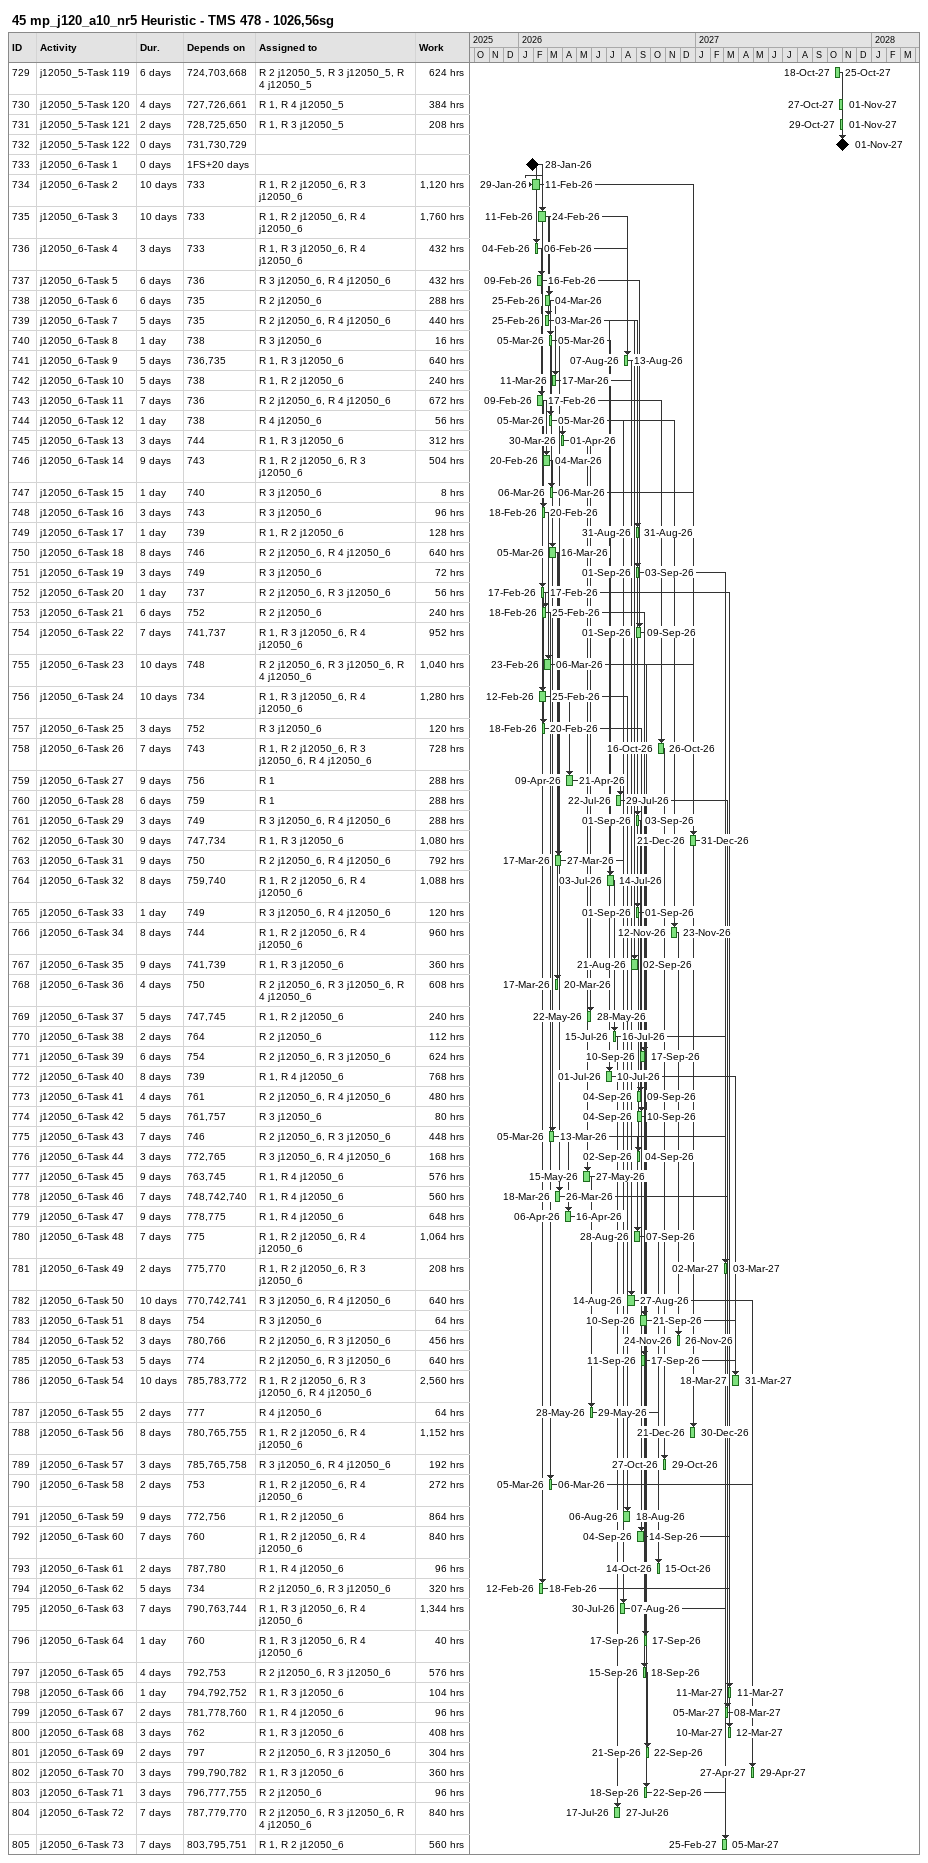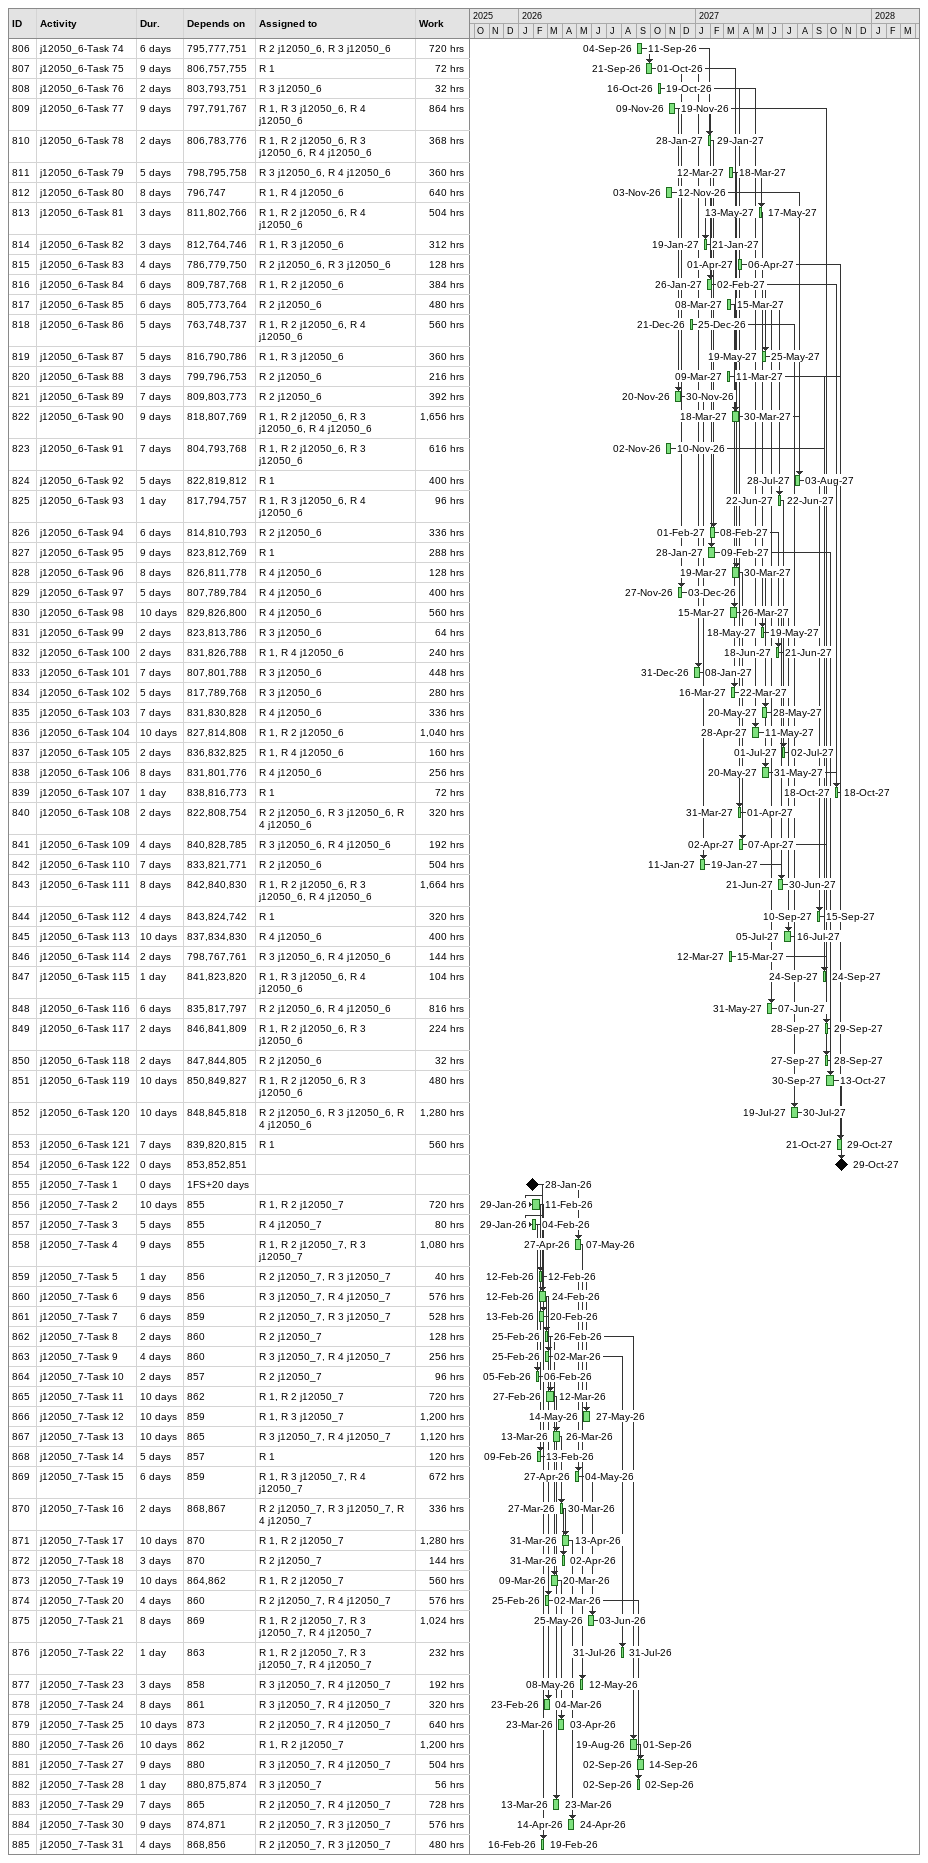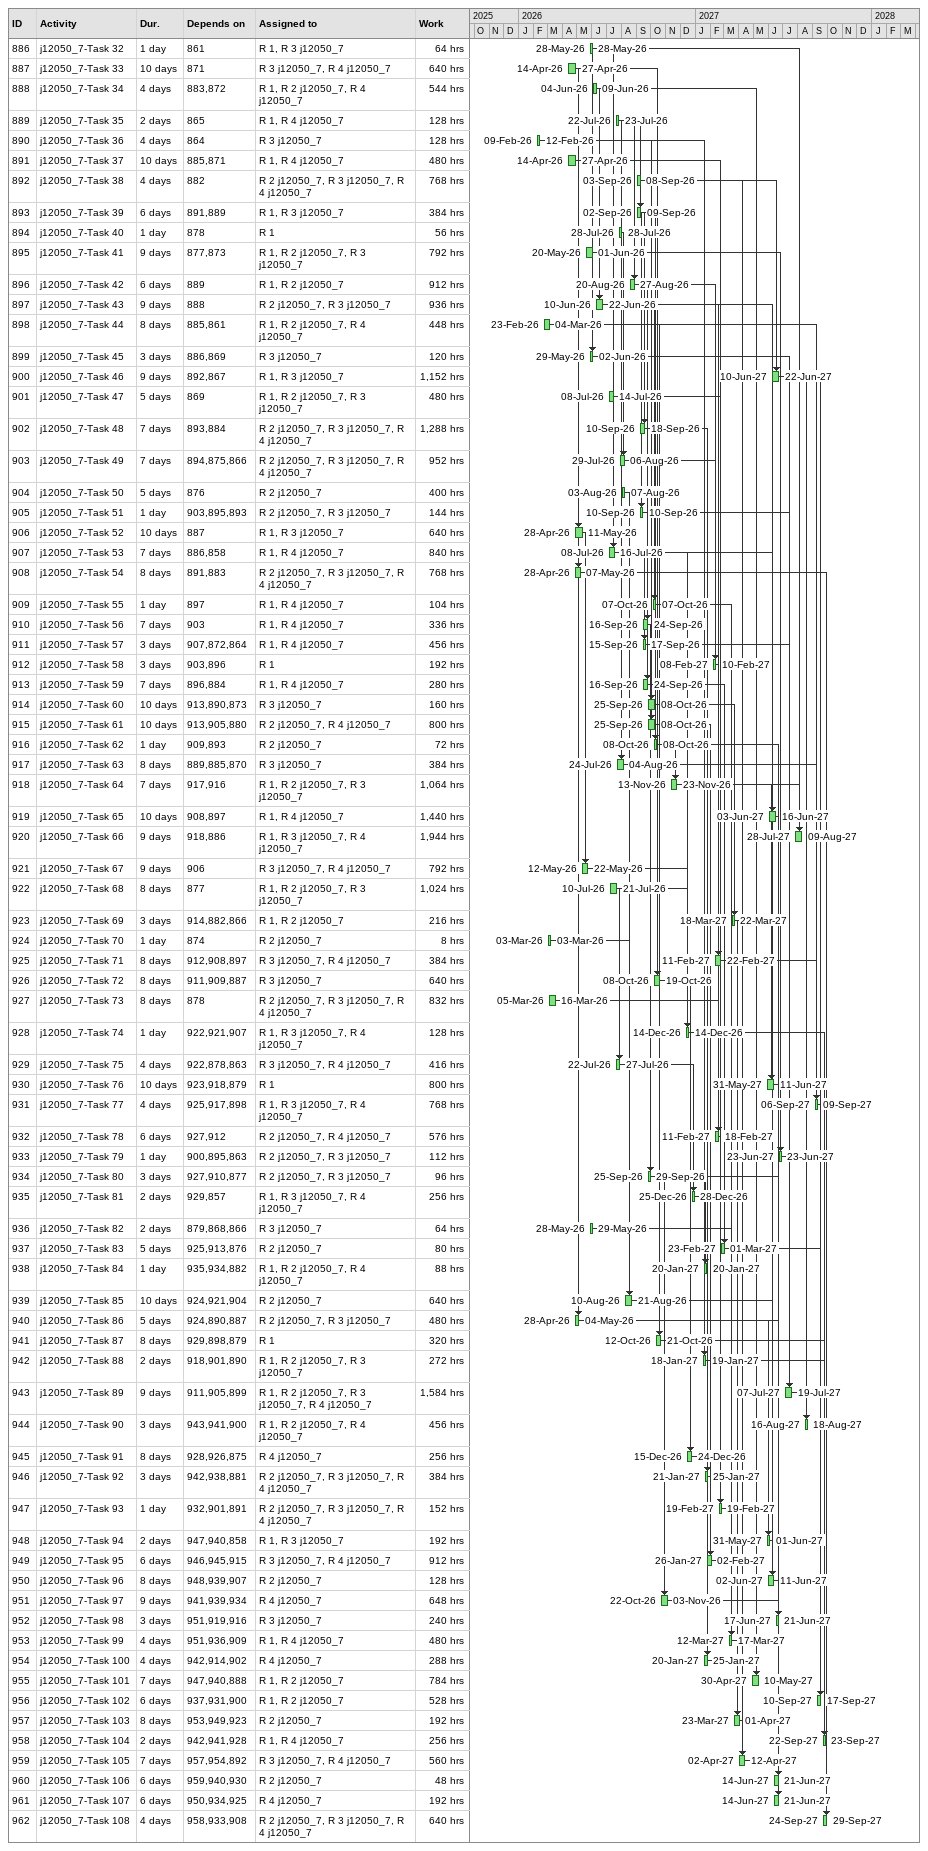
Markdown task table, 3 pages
45 mp_j120_a10_nr5 Heuristic - TMS 478 - 1026,56sg

| ID | Task | Duration | Start | Finish | Predecessors | Resources | Work (h) |
|---|---|---|---|---|---|---|---|
| 729 | j12050_5-Task 119 | 6d | 2027-10-18 | 2027-10-25 | 724, 703, 668 | R 2 j12050_5, R 3 j12050_5, R 4 j12050_5 | 624 |
| 730 | j12050_5-Task 120 | 4d | 2027-10-27 | 2027-11-01 | 727, 726, 661 | R 1, R 4 j12050_5 | 384 |
| 731 | j12050_5-Task 121 | 2d | 2027-10-29 | 2027-11-01 | 728, 725, 650 | R 1, R 3 j12050_5 | 208 |
| 732 | j12050_5-Task 122 | 0d | 2027-11-01 | 2027-11-01 | 731, 730, 729 |  |  |
| 733 | j12050_6-Task 1 | 0d | 2026-01-28 | 2026-01-28 | 1FS+20d |  |  |
| 734 | j12050_6-Task 2 | 10d | 2026-01-29 | 2026-02-11 | 733 | R 1, R 2 j12050_6, R 3 j12050_6 | 1120 |
| 735 | j12050_6-Task 3 | 10d | 2026-02-11 | 2026-02-24 | 733 | R 1, R 2 j12050_6, R 4 j12050_6 | 1760 |
| 736 | j12050_6-Task 4 | 3d | 2026-02-04 | 2026-02-06 | 733 | R 1, R 3 j12050_6, R 4 j12050_6 | 432 |
| 737 | j12050_6-Task 5 | 6d | 2026-02-09 | 2026-02-16 | 736 | R 3 j12050_6, R 4 j12050_6 | 432 |
| 738 | j12050_6-Task 6 | 6d | 2026-02-25 | 2026-03-04 | 735 | R 2 j12050_6 | 288 |
| 739 | j12050_6-Task 7 | 5d | 2026-02-25 | 2026-03-03 | 735 | R 2 j12050_6, R 4 j12050_6 | 440 |
| 740 | j12050_6-Task 8 | 1d | 2026-03-05 | 2026-03-05 | 738 | R 3 j12050_6 | 16 |
| 741 | j12050_6-Task 9 | 5d | 2026-08-07 | 2026-08-13 | 736, 735 | R 1, R 3 j12050_6 | 640 |
| 742 | j12050_6-Task 10 | 5d | 2026-03-11 | 2026-03-17 | 738 | R 1, R 2 j12050_6 | 240 |
| 743 | j12050_6-Task 11 | 7d | 2026-02-09 | 2026-02-17 | 736 | R 2 j12050_6, R 4 j12050_6 | 672 |
| 744 | j12050_6-Task 12 | 1d | 2026-03-05 | 2026-03-05 | 738 | R 4 j12050_6 | 56 |
| 745 | j12050_6-Task 13 | 3d | 2026-03-30 | 2026-04-01 | 744 | R 1, R 3 j12050_6 | 312 |
| 746 | j12050_6-Task 14 | 9d | 2026-02-20 | 2026-03-04 | 743 | R 1, R 2 j12050_6, R 3 j12050_6 | 504 |
| 747 | j12050_6-Task 15 | 1d | 2026-03-06 | 2026-03-06 | 740 | R 3 j12050_6 | 8 |
| 748 | j12050_6-Task 16 | 3d | 2026-02-18 | 2026-02-20 | 743 | R 3 j12050_6 | 96 |
| 749 | j12050_6-Task 17 | 1d | 2026-08-31 | 2026-08-31 | 739 | R 1, R 2 j12050_6 | 128 |
| 750 | j12050_6-Task 18 | 8d | 2026-03-05 | 2026-03-16 | 746 | R 2 j12050_6, R 4 j12050_6 | 640 |
| 751 | j12050_6-Task 19 | 3d | 2026-09-01 | 2026-09-03 | 749 | R 3 j12050_6 | 72 |
| 752 | j12050_6-Task 20 | 1d | 2026-02-17 | 2026-02-17 | 737 | R 2 j12050_6, R 3 j12050_6 | 56 |
| 753 | j12050_6-Task 21 | 6d | 2026-02-18 | 2026-02-25 | 752 | R 2 j12050_6 | 240 |
| 754 | j12050_6-Task 22 | 7d | 2026-09-01 | 2026-09-09 | 741, 737 | R 1, R 3 j12050_6, R 4 j12050_6 | 952 |
| 755 | j12050_6-Task 23 | 10d | 2026-02-23 | 2026-03-06 | 748 | R 2 j12050_6, R 3 j12050_6, R 4 j12050_6 | 1040 |
| 756 | j12050_6-Task 24 | 10d | 2026-02-12 | 2026-02-25 | 734 | R 1, R 3 j12050_6, R 4 j12050_6 | 1280 |
| 757 | j12050_6-Task 25 | 3d | 2026-02-18 | 2026-02-20 | 752 | R 3 j12050_6 | 120 |
| 758 | j12050_6-Task 26 | 7d | 2026-10-16 | 2026-10-26 | 743 | R 1, R 2 j12050_6, R 3 j12050_6, R 4 j12050_6 | 728 |
| 759 | j12050_6-Task 27 | 9d | 2026-04-09 | 2026-04-21 | 756 | R 1 | 288 |
| 760 | j12050_6-Task 28 | 6d | 2026-07-22 | 2026-07-29 | 759 | R 1 | 288 |
| 761 | j12050_6-Task 29 | 3d | 2026-09-01 | 2026-09-03 | 749 | R 3 j12050_6, R 4 j12050_6 | 288 |
| 762 | j12050_6-Task 30 | 9d | 2026-12-21 | 2026-12-31 | 747, 734 | R 1, R 3 j12050_6 | 1080 |
| 763 | j12050_6-Task 31 | 9d | 2026-03-17 | 2026-03-27 | 750 | R 2 j12050_6, R 4 j12050_6 | 792 |
| 764 | j12050_6-Task 32 | 8d | 2026-07-03 | 2026-07-14 | 759, 740 | R 1, R 2 j12050_6, R 4 j12050_6 | 1088 |
| 765 | j12050_6-Task 33 | 1d | 2026-09-01 | 2026-09-01 | 749 | R 3 j12050_6, R 4 j12050_6 | 120 |
| 766 | j12050_6-Task 34 | 8d | 2026-11-12 | 2026-11-23 | 744 | R 1, R 2 j12050_6, R 4 j12050_6 | 960 |
| 767 | j12050_6-Task 35 | 9d | 2026-08-21 | 2026-09-02 | 741, 739 | R 1, R 3 j12050_6 | 360 |
| 768 | j12050_6-Task 36 | 4d | 2026-03-17 | 2026-03-20 | 750 | R 2 j12050_6, R 3 j12050_6, R 4 j12050_6 | 608 |
| 769 | j12050_6-Task 37 | 5d | 2026-05-22 | 2026-05-28 | 747, 745 | R 1, R 2 j12050_6 | 240 |
| 770 | j12050_6-Task 38 | 2d | 2026-07-15 | 2026-07-16 | 764 | R 2 j12050_6 | 112 |
| 771 | j12050_6-Task 39 | 6d | 2026-09-10 | 2026-09-17 | 754 | R 2 j12050_6, R 3 j12050_6 | 624 |
| 772 | j12050_6-Task 40 | 8d | 2026-07-01 | 2026-07-10 | 739 | R 1, R 4 j12050_6 | 768 |
| 773 | j12050_6-Task 41 | 4d | 2026-09-04 | 2026-09-09 | 761 | R 2 j12050_6, R 4 j12050_6 | 480 |
| 774 | j12050_6-Task 42 | 5d | 2026-09-04 | 2026-09-10 | 761, 757 | R 3 j12050_6 | 80 |
| 775 | j12050_6-Task 43 | 7d | 2026-03-05 | 2026-03-13 | 746 | R 2 j12050_6, R 3 j12050_6 | 448 |
| 776 | j12050_6-Task 44 | 3d | 2026-09-02 | 2026-09-04 | 772, 765 | R 3 j12050_6, R 4 j12050_6 | 168 |
| 777 | j12050_6-Task 45 | 9d | 2026-05-15 | 2026-05-27 | 763, 745 | R 1, R 4 j12050_6 | 576 |
| 778 | j12050_6-Task 46 | 7d | 2026-03-18 | 2026-03-26 | 748, 742, 740 | R 1, R 4 j12050_6 | 560 |
| 779 | j12050_6-Task 47 | 9d | 2026-04-06 | 2026-04-16 | 778, 775 | R 1, R 4 j12050_6 | 648 |
| 780 | j12050_6-Task 48 | 7d | 2026-08-28 | 2026-09-07 | 775 | R 1, R 2 j12050_6, R 4 j12050_6 | 1064 |
| 781 | j12050_6-Task 49 | 2d | 2027-03-02 | 2027-03-03 | 775, 770 | R 1, R 2 j12050_6, R 3 j12050_6 | 208 |
| 782 | j12050_6-Task 50 | 10d | 2026-08-14 | 2026-08-27 | 770, 742, 741 | R 3 j12050_6, R 4 j12050_6 | 640 |
| 783 | j12050_6-Task 51 | 8d | 2026-09-10 | 2026-09-21 | 754 | R 3 j12050_6 | 64 |
| 784 | j12050_6-Task 52 | 3d | 2026-11-24 | 2026-11-26 | 780, 766 | R 2 j12050_6, R 3 j12050_6 | 456 |
| 785 | j12050_6-Task 53 | 5d | 2026-09-11 | 2026-09-17 | 774 | R 2 j12050_6, R 3 j12050_6 | 640 |
| 786 | j12050_6-Task 54 | 10d | 2027-03-18 | 2027-03-31 | 785, 783, 772 | R 1, R 2 j12050_6, R 3 j12050_6, R 4 j12050_6 | 2560 |
| 787 | j12050_6-Task 55 | 2d | 2026-05-28 | 2026-05-29 | 777 | R 4 j12050_6 | 64 |
| 788 | j12050_6-Task 56 | 8d | 2026-12-21 | 2026-12-30 | 780, 765, 755 | R 1, R 2 j12050_6, R 4 j12050_6 | 1152 |
| 789 | j12050_6-Task 57 | 3d | 2026-10-27 | 2026-10-29 | 785, 765, 758 | R 3 j12050_6, R 4 j12050_6 | 192 |
| 790 | j12050_6-Task 58 | 2d | 2026-03-05 | 2026-03-06 | 753 | R 1, R 2 j12050_6, R 4 j12050_6 | 272 |
| 791 | j12050_6-Task 59 | 9d | 2026-08-06 | 2026-08-18 | 772, 756 | R 1, R 2 j12050_6 | 864 |
| 792 | j12050_6-Task 60 | 7d | 2026-09-04 | 2026-09-14 | 760 | R 1, R 2 j12050_6, R 4 j12050_6 | 840 |
| 793 | j12050_6-Task 61 | 2d | 2026-10-14 | 2026-10-15 | 787, 780 | R 1, R 4 j12050_6 | 96 |
| 794 | j12050_6-Task 62 | 5d | 2026-02-12 | 2026-02-18 | 734 | R 2 j12050_6, R 3 j12050_6 | 320 |
| 795 | j12050_6-Task 63 | 7d | 2026-07-30 | 2026-08-07 | 790, 763, 744 | R 1, R 3 j12050_6, R 4 j12050_6 | 1344 |
| 796 | j12050_6-Task 64 | 1d | 2026-09-17 | 2026-09-17 | 760 | R 1, R 3 j12050_6, R 4 j12050_6 | 40 |
| 797 | j12050_6-Task 65 | 4d | 2026-09-15 | 2026-09-18 | 792, 753 | R 2 j12050_6, R 3 j12050_6 | 576 |
| 798 | j12050_6-Task 66 | 1d | 2027-03-11 | 2027-03-11 | 794, 792, 752 | R 1, R 3 j12050_6 | 104 |
| 799 | j12050_6-Task 67 | 2d | 2027-03-05 | 2027-03-08 | 781, 778, 760 | R 1, R 4 j12050_6 | 96 |
| 800 | j12050_6-Task 68 | 3d | 2027-03-10 | 2027-03-12 | 762 | R 1, R 3 j12050_6 | 408 |
| 801 | j12050_6-Task 69 | 2d | 2026-09-21 | 2026-09-22 | 797 | R 2 j12050_6, R 3 j12050_6 | 304 |
| 802 | j12050_6-Task 70 | 3d | 2027-04-27 | 2027-04-29 | 799, 790, 782 | R 1, R 3 j12050_6 | 360 |
| 803 | j12050_6-Task 71 | 3d | 2026-09-18 | 2026-09-22 | 796, 777, 755 | R 2 j12050_6 | 96 |
| 804 | j12050_6-Task 72 | 7d | 2026-07-17 | 2026-07-27 | 787, 779, 770 | R 2 j12050_6, R 3 j12050_6, R 4 j12050_6 | 840 |
| 805 | j12050_6-Task 73 | 7d | 2027-02-25 | 2027-03-05 | 803, 795, 751 | R 1, R 2 j12050_6 | 560 |
| 806 | j12050_6-Task 74 | 6d | 2026-09-04 | 2026-09-11 | 795, 777, 751 | R 2 j12050_6, R 3 j12050_6 | 720 |
| 807 | j12050_6-Task 75 | 9d | 2026-09-21 | 2026-10-01 | 806, 757, 755 | R 1 | 72 |
| 808 | j12050_6-Task 76 | 2d | 2026-10-16 | 2026-10-19 | 803, 793, 751 | R 3 j12050_6 | 32 |
| 809 | j12050_6-Task 77 | 9d | 2026-11-09 | 2026-11-19 | 797, 791, 767 | R 1, R 3 j12050_6, R 4 j12050_6 | 864 |
| 810 | j12050_6-Task 78 | 2d | 2027-01-28 | 2027-01-29 | 806, 783, 776 | R 1, R 2 j12050_6, R 3 j12050_6, R 4 j12050_6 | 368 |
| 811 | j12050_6-Task 79 | 5d | 2027-03-12 | 2027-03-18 | 798, 795, 758 | R 3 j12050_6, R 4 j12050_6 | 360 |
| 812 | j12050_6-Task 80 | 8d | 2026-11-03 | 2026-11-12 | 796, 747 | R 1, R 4 j12050_6 | 640 |
| 813 | j12050_6-Task 81 | 3d | 2027-05-13 | 2027-05-17 | 811, 802, 766 | R 1, R 2 j12050_6, R 4 j12050_6 | 504 |
| 814 | j12050_6-Task 82 | 3d | 2027-01-19 | 2027-01-21 | 812, 764, 746 | R 1, R 3 j12050_6 | 312 |
| 815 | j12050_6-Task 83 | 4d | 2027-04-01 | 2027-04-06 | 786, 779, 750 | R 2 j12050_6, R 3 j12050_6 | 128 |
| 816 | j12050_6-Task 84 | 6d | 2027-01-26 | 2027-02-02 | 809, 787, 768 | R 1, R 2 j12050_6 | 384 |
| 817 | j12050_6-Task 85 | 6d | 2027-03-08 | 2027-03-15 | 805, 773, 764 | R 2 j12050_6 | 480 |
| 818 | j12050_6-Task 86 | 5d | 2026-12-21 | 2026-12-25 | 763, 748, 737 | R 1, R 2 j12050_6, R 4 j12050_6 | 560 |
| 819 | j12050_6-Task 87 | 5d | 2027-05-19 | 2027-05-25 | 816, 790, 786 | R 1, R 3 j12050_6 | 360 |
| 820 | j12050_6-Task 88 | 3d | 2027-03-09 | 2027-03-11 | 799, 796, 753 | R 2 j12050_6 | 216 |
| 821 | j12050_6-Task 89 | 7d | 2026-11-20 | 2026-11-30 | 809, 803, 773 | R 2 j12050_6 | 392 |
| 822 | j12050_6-Task 90 | 9d | 2027-03-18 | 2027-03-30 | 818, 807, 769 | R 1, R 2 j12050_6, R 3 j12050_6, R 4 j12050_6 | 1656 |
| 823 | j12050_6-Task 91 | 7d | 2026-11-02 | 2026-11-10 | 804, 793, 768 | R 1, R 2 j12050_6, R 3 j12050_6 | 616 |
| 824 | j12050_6-Task 92 | 5d | 2027-07-28 | 2027-08-03 | 822, 819, 812 | R 1 | 400 |
| 825 | j12050_6-Task 93 | 1d | 2027-06-22 | 2027-06-22 | 817, 794, 757 | R 1, R 3 j12050_6, R 4 j12050_6 | 96 |
| 826 | j12050_6-Task 94 | 6d | 2027-02-01 | 2027-02-08 | 814, 810, 793 | R 2 j12050_6 | 336 |
| 827 | j12050_6-Task 95 | 9d | 2027-01-28 | 2027-02-09 | 823, 812, 769 | R 1 | 288 |
| 828 | j12050_6-Task 96 | 8d | 2027-03-19 | 2027-03-30 | 826, 811, 778 | R 4 j12050_6 | 128 |
| 829 | j12050_6-Task 97 | 5d | 2026-11-27 | 2026-12-03 | 807, 789, 784 | R 4 j12050_6 | 400 |
| 830 | j12050_6-Task 98 | 10d | 2027-03-15 | 2027-03-26 | 829, 826, 800 | R 4 j12050_6 | 560 |
| 831 | j12050_6-Task 99 | 2d | 2027-05-18 | 2027-05-19 | 823, 813, 786 | R 3 j12050_6 | 64 |
| 832 | j12050_6-Task 100 | 2d | 2027-06-18 | 2027-06-21 | 831, 826, 788 | R 1, R 4 j12050_6 | 240 |
| 833 | j12050_6-Task 101 | 7d | 2026-12-31 | 2027-01-08 | 807, 801, 788 | R 3 j12050_6 | 448 |
| 834 | j12050_6-Task 102 | 5d | 2027-03-16 | 2027-03-22 | 817, 789, 768 | R 3 j12050_6 | 280 |
| 835 | j12050_6-Task 103 | 7d | 2027-05-20 | 2027-05-28 | 831, 830, 828 | R 4 j12050_6 | 336 |
| 836 | j12050_6-Task 104 | 10d | 2027-04-28 | 2027-05-11 | 827, 814, 808 | R 1, R 2 j12050_6 | 1040 |
| 837 | j12050_6-Task 105 | 2d | 2027-07-01 | 2027-07-02 | 836, 832, 825 | R 1, R 4 j12050_6 | 160 |
| 838 | j12050_6-Task 106 | 8d | 2027-05-20 | 2027-05-31 | 831, 801, 776 | R 4 j12050_6 | 256 |
| 839 | j12050_6-Task 107 | 1d | 2027-10-18 | 2027-10-18 | 838, 816, 773 | R 1 | 72 |
| 840 | j12050_6-Task 108 | 2d | 2027-03-31 | 2027-04-01 | 822, 808, 754 | R 2 j12050_6, R 3 j12050_6, R 4 j12050_6 | 320 |
| 841 | j12050_6-Task 109 | 4d | 2027-04-02 | 2027-04-07 | 840, 828, 785 | R 3 j12050_6, R 4 j12050_6 | 192 |
| 842 | j12050_6-Task 110 | 7d | 2027-01-11 | 2027-01-19 | 833, 821, 771 | R 2 j12050_6 | 504 |
| 843 | j12050_6-Task 111 | 8d | 2027-06-21 | 2027-06-30 | 842, 840, 830 | R 1, R 2 j12050_6, R 3 j12050_6, R 4 j12050_6 | 1664 |
| 844 | j12050_6-Task 112 | 4d | 2027-09-10 | 2027-09-15 | 843, 824, 742 | R 1 | 320 |
| 845 | j12050_6-Task 113 | 10d | 2027-07-05 | 2027-07-16 | 837, 834, 830 | R 4 j12050_6 | 400 |
| 846 | j12050_6-Task 114 | 2d | 2027-03-12 | 2027-03-15 | 798, 767, 761 | R 3 j12050_6, R 4 j12050_6 | 144 |
| 847 | j12050_6-Task 115 | 1d | 2027-09-24 | 2027-09-24 | 841, 823, 820 | R 1, R 3 j12050_6, R 4 j12050_6 | 104 |
| 848 | j12050_6-Task 116 | 6d | 2027-05-31 | 2027-06-07 | 835, 817, 797 | R 2 j12050_6, R 4 j12050_6 | 816 |
| 849 | j12050_6-Task 117 | 2d | 2027-09-28 | 2027-09-29 | 846, 841, 809 | R 1, R 2 j12050_6, R 3 j12050_6 | 224 |
| 850 | j12050_6-Task 118 | 2d | 2027-09-27 | 2027-09-28 | 847, 844, 805 | R 2 j12050_6 | 32 |
| 851 | j12050_6-Task 119 | 10d | 2027-09-30 | 2027-10-13 | 850, 849, 827 | R 1, R 2 j12050_6, R 3 j12050_6 | 480 |
| 852 | j12050_6-Task 120 | 10d | 2027-07-19 | 2027-07-30 | 848, 845, 818 | R 2 j12050_6, R 3 j12050_6, R 4 j12050_6 | 1280 |
| 853 | j12050_6-Task 121 | 7d | 2027-10-21 | 2027-10-29 | 839, 820, 815 | R 1 | 560 |
| 854 | j12050_6-Task 122 | 0d | 2027-10-29 | 2027-10-29 | 853, 852, 851 |  |  |
| 855 | j12050_7-Task 1 | 0d | 2026-01-28 | 2026-01-28 | 1FS+20d |  |  |
| 856 | j12050_7-Task 2 | 10d | 2026-01-29 | 2026-02-11 | 855 | R 1, R 2 j12050_7 | 720 |
| 857 | j12050_7-Task 3 | 5d | 2026-01-29 | 2026-02-04 | 855 | R 4 j12050_7 | 80 |
| 858 | j12050_7-Task 4 | 9d | 2026-04-27 | 2026-05-07 | 855 | R 1, R 2 j12050_7, R 3 j12050_7 | 1080 |
| 859 | j12050_7-Task 5 | 1d | 2026-02-12 | 2026-02-12 | 856 | R 2 j12050_7, R 3 j12050_7 | 40 |
| 860 | j12050_7-Task 6 | 9d | 2026-02-12 | 2026-02-24 | 856 | R 3 j12050_7, R 4 j12050_7 | 576 |
| 861 | j12050_7-Task 7 | 6d | 2026-02-13 | 2026-02-20 | 859 | R 2 j12050_7, R 3 j12050_7 | 528 |
| 862 | j12050_7-Task 8 | 2d | 2026-02-25 | 2026-02-26 | 860 | R 2 j12050_7 | 128 |
| 863 | j12050_7-Task 9 | 4d | 2026-02-25 | 2026-03-02 | 860 | R 3 j12050_7, R 4 j12050_7 | 256 |
| 864 | j12050_7-Task 10 | 2d | 2026-02-05 | 2026-02-06 | 857 | R 2 j12050_7 | 96 |
| 865 | j12050_7-Task 11 | 10d | 2026-02-27 | 2026-03-12 | 862 | R 1, R 2 j12050_7 | 720 |
| 866 | j12050_7-Task 12 | 10d | 2026-05-14 | 2026-05-27 | 859 | R 1, R 3 j12050_7 | 1200 |
| 867 | j12050_7-Task 13 | 10d | 2026-03-13 | 2026-03-26 | 865 | R 3 j12050_7, R 4 j12050_7 | 1120 |
| 868 | j12050_7-Task 14 | 5d | 2026-02-09 | 2026-02-13 | 857 | R 1 | 120 |
| 869 | j12050_7-Task 15 | 6d | 2026-04-27 | 2026-05-04 | 859 | R 1, R 3 j12050_7, R 4 j12050_7 | 672 |
| 870 | j12050_7-Task 16 | 2d | 2026-03-27 | 2026-03-30 | 868, 867 | R 2 j12050_7, R 3 j12050_7, R 4 j12050_7 | 336 |
| 871 | j12050_7-Task 17 | 10d | 2026-03-31 | 2026-04-13 | 870 | R 1, R 2 j12050_7 | 1280 |
| 872 | j12050_7-Task 18 | 3d | 2026-03-31 | 2026-04-02 | 870 | R 2 j12050_7 | 144 |
| 873 | j12050_7-Task 19 | 10d | 2026-03-09 | 2026-03-20 | 864, 862 | R 1, R 2 j12050_7 | 560 |
| 874 | j12050_7-Task 20 | 4d | 2026-02-25 | 2026-03-02 | 860 | R 2 j12050_7, R 4 j12050_7 | 576 |
| 875 | j12050_7-Task 21 | 8d | 2026-05-25 | 2026-06-03 | 869 | R 1, R 2 j12050_7, R 3 j12050_7, R 4 j12050_7 | 1024 |
| 876 | j12050_7-Task 22 | 1d | 2026-07-31 | 2026-07-31 | 863 | R 1, R 2 j12050_7, R 3 j12050_7, R 4 j12050_7 | 232 |
| 877 | j12050_7-Task 23 | 3d | 2026-05-08 | 2026-05-12 | 858 | R 3 j12050_7, R 4 j12050_7 | 192 |
| 878 | j12050_7-Task 24 | 8d | 2026-02-23 | 2026-03-04 | 861 | R 3 j12050_7, R 4 j12050_7 | 320 |
| 879 | j12050_7-Task 25 | 10d | 2026-03-23 | 2026-04-03 | 873 | R 2 j12050_7, R 4 j12050_7 | 640 |
| 880 | j12050_7-Task 26 | 10d | 2026-08-19 | 2026-09-01 | 862 | R 1, R 2 j12050_7 | 1200 |
| 881 | j12050_7-Task 27 | 9d | 2026-09-02 | 2026-09-14 | 880 | R 3 j12050_7, R 4 j12050_7 | 504 |
| 882 | j12050_7-Task 28 | 1d | 2026-09-02 | 2026-09-02 | 880, 875, 874 | R 3 j12050_7 | 56 |
| 883 | j12050_7-Task 29 | 7d | 2026-03-13 | 2026-03-23 | 865 | R 2 j12050_7, R 4 j12050_7 | 728 |
| 884 | j12050_7-Task 30 | 9d | 2026-04-14 | 2026-04-24 | 874, 871 | R 2 j12050_7, R 3 j12050_7 | 576 |
| 885 | j12050_7-Task 31 | 4d | 2026-02-16 | 2026-02-19 | 868, 856 | R 2 j12050_7, R 3 j12050_7 | 480 |
| 886 | j12050_7-Task 32 | 1d | 2026-05-28 | 2026-05-28 | 861 | R 1, R 3 j12050_7 | 64 |
| 887 | j12050_7-Task 33 | 10d | 2026-04-14 | 2026-04-27 | 871 | R 3 j12050_7, R 4 j12050_7 | 640 |
| 888 | j12050_7-Task 34 | 4d | 2026-06-04 | 2026-06-09 | 883, 872 | R 1, R 2 j12050_7, R 4 j12050_7 | 544 |
| 889 | j12050_7-Task 35 | 2d | 2026-07-22 | 2026-07-23 | 865 | R 1, R 4 j12050_7 | 128 |
| 890 | j12050_7-Task 36 | 4d | 2026-02-09 | 2026-02-12 | 864 | R 3 j12050_7 | 128 |
| 891 | j12050_7-Task 37 | 10d | 2026-04-14 | 2026-04-27 | 885, 871 | R 1, R 4 j12050_7 | 480 |
| 892 | j12050_7-Task 38 | 4d | 2026-09-03 | 2026-09-08 | 882 | R 2 j12050_7, R 3 j12050_7, R 4 j12050_7 | 768 |
| 893 | j12050_7-Task 39 | 6d | 2026-09-02 | 2026-09-09 | 891, 889 | R 1, R 3 j12050_7 | 384 |
| 894 | j12050_7-Task 40 | 1d | 2026-07-28 | 2026-07-28 | 878 | R 1 | 56 |
| 895 | j12050_7-Task 41 | 9d | 2026-05-20 | 2026-06-01 | 877, 873 | R 1, R 2 j12050_7, R 3 j12050_7 | 792 |
| 896 | j12050_7-Task 42 | 6d | 2026-08-20 | 2026-08-27 | 889 | R 1, R 2 j12050_7 | 912 |
| 897 | j12050_7-Task 43 | 9d | 2026-06-10 | 2026-06-22 | 888 | R 2 j12050_7, R 3 j12050_7 | 936 |
| 898 | j12050_7-Task 44 | 8d | 2026-02-23 | 2026-03-04 | 885, 861 | R 1, R 2 j12050_7, R 4 j12050_7 | 448 |
| 899 | j12050_7-Task 45 | 3d | 2026-05-29 | 2026-06-02 | 886, 869 | R 3 j12050_7 | 120 |
| 900 | j12050_7-Task 46 | 9d | 2027-06-10 | 2027-06-22 | 892, 867 | R 1, R 3 j12050_7 | 1152 |
| 901 | j12050_7-Task 47 | 5d | 2026-07-08 | 2026-07-14 | 869 | R 1, R 2 j12050_7, R 3 j12050_7 | 480 |
| 902 | j12050_7-Task 48 | 7d | 2026-09-10 | 2026-09-18 | 893, 884 | R 2 j12050_7, R 3 j12050_7, R 4 j12050_7 | 1288 |
| 903 | j12050_7-Task 49 | 7d | 2026-07-29 | 2026-08-06 | 894, 875, 866 | R 2 j12050_7, R 3 j12050_7, R 4 j12050_7 | 952 |
| 904 | j12050_7-Task 50 | 5d | 2026-08-03 | 2026-08-07 | 876 | R 2 j12050_7 | 400 |
| 905 | j12050_7-Task 51 | 1d | 2026-09-10 | 2026-09-10 | 903, 895, 893 | R 2 j12050_7, R 3 j12050_7 | 144 |
| 906 | j12050_7-Task 52 | 10d | 2026-04-28 | 2026-05-11 | 887 | R 1, R 3 j12050_7 | 640 |
| 907 | j12050_7-Task 53 | 7d | 2026-07-08 | 2026-07-16 | 886, 858 | R 1, R 4 j12050_7 | 840 |
| 908 | j12050_7-Task 54 | 8d | 2026-04-28 | 2026-05-07 | 891, 883 | R 2 j12050_7, R 3 j12050_7, R 4 j12050_7 | 768 |
| 909 | j12050_7-Task 55 | 1d | 2026-10-07 | 2026-10-07 | 897 | R 1, R 4 j12050_7 | 104 |
| 910 | j12050_7-Task 56 | 7d | 2026-09-16 | 2026-09-24 | 903 | R 1, R 4 j12050_7 | 336 |
| 911 | j12050_7-Task 57 | 3d | 2026-09-15 | 2026-09-17 | 907, 872, 864 | R 1, R 4 j12050_7 | 456 |
| 912 | j12050_7-Task 58 | 3d | 2027-02-08 | 2027-02-10 | 903, 896 | R 1 | 192 |
| 913 | j12050_7-Task 59 | 7d | 2026-09-16 | 2026-09-24 | 896, 884 | R 1, R 4 j12050_7 | 280 |
| 914 | j12050_7-Task 60 | 10d | 2026-09-25 | 2026-10-08 | 913, 890, 873 | R 3 j12050_7 | 160 |
| 915 | j12050_7-Task 61 | 10d | 2026-09-25 | 2026-10-08 | 913, 905, 880 | R 2 j12050_7, R 4 j12050_7 | 800 |
| 916 | j12050_7-Task 62 | 1d | 2026-10-08 | 2026-10-08 | 909, 893 | R 2 j12050_7 | 72 |
| 917 | j12050_7-Task 63 | 8d | 2026-07-24 | 2026-08-04 | 889, 885, 870 | R 3 j12050_7 | 384 |
| 918 | j12050_7-Task 64 | 7d | 2026-11-13 | 2026-11-23 | 917, 916 | R 1, R 2 j12050_7, R 3 j12050_7 | 1064 |
| 919 | j12050_7-Task 65 | 10d | 2027-06-03 | 2027-06-16 | 908, 897 | R 1, R 4 j12050_7 | 1440 |
| 920 | j12050_7-Task 66 | 9d | 2027-07-28 | 2027-08-09 | 918, 886 | R 1, R 3 j12050_7, R 4 j12050_7 | 1944 |
| 921 | j12050_7-Task 67 | 9d | 2026-05-12 | 2026-05-22 | 906 | R 3 j12050_7, R 4 j12050_7 | 792 |
| 922 | j12050_7-Task 68 | 8d | 2026-07-10 | 2026-07-21 | 877 | R 1, R 2 j12050_7, R 3 j12050_7 | 1024 |
| 923 | j12050_7-Task 69 | 3d | 2027-03-18 | 2027-03-22 | 914, 882, 866 | R 1, R 2 j12050_7 | 216 |
| 924 | j12050_7-Task 70 | 1d | 2026-03-03 | 2026-03-03 | 874 | R 2 j12050_7 | 8 |
| 925 | j12050_7-Task 71 | 8d | 2027-02-11 | 2027-02-22 | 912, 908, 897 | R 3 j12050_7, R 4 j12050_7 | 384 |
| 926 | j12050_7-Task 72 | 8d | 2026-10-08 | 2026-10-19 | 911, 909, 887 | R 3 j12050_7 | 640 |
| 927 | j12050_7-Task 73 | 8d | 2026-03-05 | 2026-03-16 | 878 | R 2 j12050_7, R 3 j12050_7, R 4 j12050_7 | 832 |
| 928 | j12050_7-Task 74 | 1d | 2026-12-14 | 2026-12-14 | 922, 921, 907 | R 1, R 3 j12050_7, R 4 j12050_7 | 128 |
| 929 | j12050_7-Task 75 | 4d | 2026-07-22 | 2026-07-27 | 922, 878, 863 | R 3 j12050_7, R 4 j12050_7 | 416 |
| 930 | j12050_7-Task 76 | 10d | 2027-05-31 | 2027-06-11 | 923, 918, 879 | R 1 | 800 |
| 931 | j12050_7-Task 77 | 4d | 2027-09-06 | 2027-09-09 | 925, 917, 898 | R 1, R 3 j12050_7, R 4 j12050_7 | 768 |
| 932 | j12050_7-Task 78 | 6d | 2027-02-11 | 2027-02-18 | 927, 912 | R 2 j12050_7, R 4 j12050_7 | 576 |
| 933 | j12050_7-Task 79 | 1d | 2027-06-23 | 2027-06-23 | 900, 895, 863 | R 2 j12050_7, R 3 j12050_7 | 112 |
| 934 | j12050_7-Task 80 | 3d | 2026-09-25 | 2026-09-29 | 927, 910, 877 | R 2 j12050_7, R 3 j12050_7 | 96 |
| 935 | j12050_7-Task 81 | 2d | 2026-12-25 | 2026-12-28 | 929, 857 | R 1, R 3 j12050_7, R 4 j12050_7 | 256 |
| 936 | j12050_7-Task 82 | 2d | 2026-05-28 | 2026-05-29 | 879, 868, 866 | R 3 j12050_7 | 64 |
| 937 | j12050_7-Task 83 | 5d | 2027-02-23 | 2027-03-01 | 925, 913, 876 | R 2 j12050_7 | 80 |
| 938 | j12050_7-Task 84 | 1d | 2027-01-20 | 2027-01-20 | 935, 934, 882 | R 1, R 2 j12050_7, R 4 j12050_7 | 88 |
| 939 | j12050_7-Task 85 | 10d | 2026-08-10 | 2026-08-21 | 924, 921, 904 | R 2 j12050_7 | 640 |
| 940 | j12050_7-Task 86 | 5d | 2026-04-28 | 2026-05-04 | 924, 890, 887 | R 2 j12050_7, R 3 j12050_7 | 480 |
| 941 | j12050_7-Task 87 | 8d | 2026-10-12 | 2026-10-21 | 929, 898, 879 | R 1 | 320 |
| 942 | j12050_7-Task 88 | 2d | 2027-01-18 | 2027-01-19 | 918, 901, 890 | R 1, R 2 j12050_7, R 3 j12050_7 | 272 |
| 943 | j12050_7-Task 89 | 9d | 2027-07-07 | 2027-07-19 | 911, 905, 899 | R 1, R 2 j12050_7, R 3 j12050_7, R 4 j12050_7 | 1584 |
| 944 | j12050_7-Task 90 | 3d | 2027-08-16 | 2027-08-18 | 943, 941, 900 | R 1, R 2 j12050_7, R 4 j12050_7 | 456 |
| 945 | j12050_7-Task 91 | 8d | 2026-12-15 | 2026-12-24 | 928, 926, 875 | R 4 j12050_7 | 256 |
| 946 | j12050_7-Task 92 | 3d | 2027-01-21 | 2027-01-25 | 942, 938, 881 | R 2 j12050_7, R 3 j12050_7, R 4 j12050_7 | 384 |
| 947 | j12050_7-Task 93 | 1d | 2027-02-19 | 2027-02-19 | 932, 901, 891 | R 2 j12050_7, R 3 j12050_7, R 4 j12050_7 | 152 |
| 948 | j12050_7-Task 94 | 2d | 2027-05-31 | 2027-06-01 | 947, 940, 858 | R 1, R 3 j12050_7 | 192 |
| 949 | j12050_7-Task 95 | 6d | 2027-01-26 | 2027-02-02 | 946, 945, 915 | R 3 j12050_7, R 4 j12050_7 | 912 |
| 950 | j12050_7-Task 96 | 8d | 2027-06-02 | 2027-06-11 | 948, 939, 907 | R 2 j12050_7 | 128 |
| 951 | j12050_7-Task 97 | 9d | 2026-10-22 | 2026-11-03 | 941, 939, 934 | R 4 j12050_7 | 648 |
| 952 | j12050_7-Task 98 | 3d | 2027-06-17 | 2027-06-21 | 951, 919, 916 | R 3 j12050_7 | 240 |
| 953 | j12050_7-Task 99 | 4d | 2027-03-12 | 2027-03-17 | 951, 936, 909 | R 1, R 4 j12050_7 | 480 |
| 954 | j12050_7-Task 100 | 4d | 2027-01-20 | 2027-01-25 | 942, 914, 902 | R 4 j12050_7 | 288 |
| 955 | j12050_7-Task 101 | 7d | 2027-04-30 | 2027-05-10 | 947, 940, 888 | R 1, R 2 j12050_7 | 784 |
| 956 | j12050_7-Task 102 | 6d | 2027-09-10 | 2027-09-17 | 937, 931, 900 | R 1, R 2 j12050_7 | 528 |
| 957 | j12050_7-Task 103 | 8d | 2027-03-23 | 2027-04-01 | 953, 949, 923 | R 2 j12050_7 | 192 |
| 958 | j12050_7-Task 104 | 2d | 2027-09-22 | 2027-09-23 | 942, 941, 928 | R 1, R 4 j12050_7 | 256 |
| 959 | j12050_7-Task 105 | 7d | 2027-04-02 | 2027-04-12 | 957, 954, 892 | R 3 j12050_7, R 4 j12050_7 | 560 |
| 960 | j12050_7-Task 106 | 6d | 2027-06-14 | 2027-06-21 | 959, 940, 930 | R 2 j12050_7 | 48 |
| 961 | j12050_7-Task 107 | 6d | 2027-06-14 | 2027-06-21 | 950, 934, 925 | R 4 j12050_7 | 192 |
| 962 | j12050_7-Task 108 | 4d | 2027-09-24 | 2027-09-29 | 958, 933, 908 | R 2 j12050_7, R 3 j12050_7, R 4 j12050_7 | 640 |
